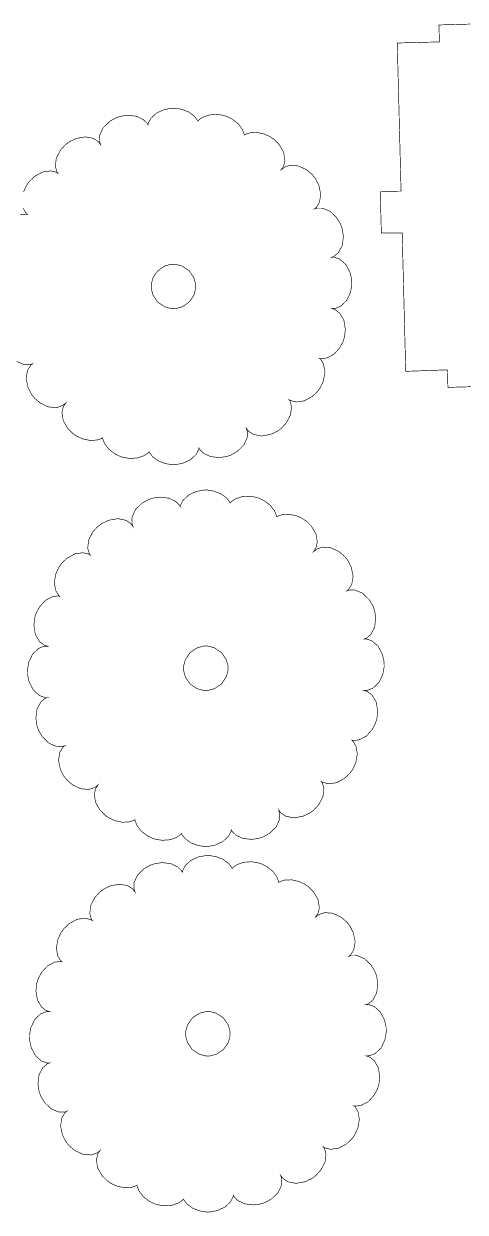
# Model space of a CAD drawing. Extents: x 0.7 to 27.4, y 1.6 to 10.2.
# Drawn here: x 7.64 to 9.51, y 1.7 to 6.72 of the extents above; entities that cross this region are included whole.
import ezdxf

# ---------------------------------------------------------------- set-up
doc = ezdxf.new("R2010")
doc.units = 0
doc.header["$MEASUREMENT"] = 0

msp = doc.modelspace()

# ---------------------------------------------------------------- linework, layer by layer
at = {"color": 0, "const_width": 0.00266}
for points in [[(9.53157, 5.18756), (9.49593, 5.18658), (9.46485, 5.18571), (9.44288, 5.18511), (9.43457, 5.18485), (9.43457, 5.18485), (9.43457, 5.18485), (9.43419, 5.19646), (9.43349, 5.2219), (9.43278, 5.2474), (9.43246, 5.25896), (9.43246, 5.25896), (9.43246, 5.25896), (9.42486, 5.25868), (9.40494, 5.25797), (9.37674, 5.25694), (9.34446, 5.25575), (9.31213, 5.25461), (9.2839, 5.25358), (9.264, 5.25288), (9.25646, 5.25256), (9.25646, 5.25256), (9.25646, 5.25256), (9.25581, 5.27772), (9.25413, 5.34403), (9.25168, 5.43772), (9.24897, 5.54514), (9.24625, 5.65256), (9.24382, 5.74625), (9.24214, 5.81256), (9.24154, 5.83768), (9.24154, 5.83768), (9.24154, 5.83768), (9.22781, 5.83757), (9.1976, 5.83729), (9.16738, 5.83703), (9.15369, 5.83686), (9.15369, 5.83686), (9.15369, 5.83686), (9.15343, 5.84446), (9.15289, 5.86436), (9.15207, 5.89253), (9.15115, 5.92481), (9.15018, 5.95708), (9.14936, 5.98525), (9.14882, 6.00515), (9.1486, 6.01269), (9.1486, 6.01269), (9.1486, 6.01269), (9.16233, 6.01297), (9.19265, 6.01351), (9.22299, 6.01411), (9.23676, 6.01432), (9.23676, 6.01432), (9.23676, 6.01432), (9.23606, 6.04124), (9.23421, 6.11219), (9.23167, 6.21246), (9.22874, 6.32742), (9.22581, 6.44243), (9.22325, 6.54269), (9.2214, 6.61367), (9.22076, 6.64051), (9.22076, 6.64051), (9.22076, 6.64051), (9.22835, 6.64074), (9.24854, 6.64122), (9.27701, 6.64199), (9.30968, 6.64279), (9.34233, 6.64361), (9.37082, 6.64437), (9.391, 6.64486), (9.39865, 6.64501), (9.39865, 6.64501), (9.39865, 6.64501), (9.39833, 6.65625), (9.39763, 6.68088), (9.39692, 6.70557), (9.39665, 6.71674), (9.39665, 6.71674), (9.39665, 6.71674), (9.40494, 6.71701), (9.42692, 6.71761), (9.45801, 6.71847), (9.49365, 6.71946), (9.52929, 6.72043)], [(7.6429, 6.01053), (7.65565, 6.03851), (7.66146, 6.04671), (7.66743, 6.05524), (7.69054, 6.07715), (7.72413, 6.09532), (7.75803, 6.09993), (7.78185, 6.09397), (7.78825, 6.08968), (7.78381, 6.09603), (7.7774, 6.11974), (7.78136, 6.15369), (7.79889, 6.18761), (7.82032, 6.21115), (7.82872, 6.21729), (7.83718, 6.22353), (7.86632, 6.23719), (7.90424, 6.24382), (7.93815, 6.23714), (7.95888, 6.22347), (7.96354, 6.21718), (7.96354, 6.21718), (7.9661, 6.21365), (7.96869, 6.21013), (7.96869, 6.21013), (7.96869, 6.21013), (7.96733, 6.21431), (7.96604, 6.21843), (7.96604, 6.21843), (7.96365, 6.22586), (7.96457, 6.25071), (7.97889, 6.28212), (8.0064, 6.30914), (8.0345, 6.32482), (8.04454, 6.32801), (8.05382, 6.33106), (8.08333, 6.3349), (8.11914, 6.33083), (8.1486, 6.31694), (8.16499, 6.30083), (8.1684, 6.29432), (8.1696, 6.30154), (8.18028, 6.32194), (8.20404, 6.34418), (8.23682, 6.3591), (8.26611, 6.36447), (8.27593, 6.36447), (8.27593, 6.36447), (8.2844, 6.36447), (8.30979, 6.36046), (8.33936, 6.34924), (8.36285, 6.33208), (8.3756, 6.31629), (8.37842, 6.31033), (8.38276, 6.31526), (8.39953, 6.32671), (8.42692, 6.33637), (8.4585, 6.33865), (8.484, 6.33524), (8.49214, 6.33279), (8.50022, 6.3304), (8.52344, 6.31917), (8.54856, 6.29986), (8.56608, 6.27669), (8.57379, 6.25786), (8.57476, 6.25136), (8.58035, 6.25483), (8.59967, 6.26101), (8.62875, 6.26243), (8.65961, 6.25558), (8.68311, 6.24496), (8.69021, 6.24024), (8.69021, 6.24024), (8.69026, 6.24024), (8.69026, 6.24024), (8.699, 6.23449), (8.7219, 6.21186), (8.74121, 6.1785), (8.74658, 6.14442), (8.74089, 6.12017), (8.73665, 6.11367), (8.73665, 6.11367), (8.73351, 6.109), (8.73042, 6.10428), (8.73042, 6.10428), (8.73042, 6.10428), (8.73486, 6.10775), (8.73931, 6.11122), (8.73931, 6.11122), (8.74544, 6.11604), (8.7691, 6.12364), (8.8035, 6.12099), (8.83826, 6.10444), (8.86268, 6.0835), (8.86919, 6.07519), (8.87565, 6.06694), (8.89008, 6.03814), (8.89774, 6.00038), (8.89199, 5.96636), (8.87885, 5.94521), (8.87278, 5.94043), (8.87278, 5.94043), (8.87099, 5.93901), (8.87099, 5.93901), (8.87099, 5.93901), (8.87315, 5.93978), (8.87315, 5.93978), (8.88043, 5.94243), (8.90533, 5.94222), (8.93713, 5.92888), (8.96496, 5.90224), (8.9815, 5.87462), (8.98508, 5.86469), (8.98861, 5.85482), (8.99322, 5.82297), (8.98861, 5.78472), (8.97244, 5.75424), (8.95335, 5.73828), (8.94601, 5.73568), (8.94601, 5.73568), (8.94417, 5.73503), (8.94417, 5.73503), (8.94417, 5.73503), (8.94612, 5.73508), (8.94612, 5.73508), (8.95389, 5.73525), (8.97743, 5.72726), (9.00342, 5.70454), (9.02143, 5.67046), (9.02849, 5.63906), (9.02869, 5.62853), (9.02892, 5.61806), (9.02333, 5.58632), (9.00689, 5.55149), (8.98193, 5.52761), (8.95876, 5.51856), (8.95101, 5.51833), (8.95101, 5.51833), (8.94314, 5.51818), (8.94314, 5.51818), (8.94314, 5.51818), (8.94689, 5.51704), (8.95068, 5.51585), (8.95068, 5.51585), (8.95806, 5.51357), (8.97786, 5.49849), (8.99528, 5.46869), (9.00157, 5.43072), (8.99826, 5.39871), (8.99517, 5.38861), (8.99219, 5.37901), (8.97771, 5.35189), (8.95275, 5.32454), (8.92324, 5.30897), (8.89974, 5.30588), (8.89242, 5.30735), (8.898, 5.30246), (8.90989, 5.2819), (8.91542, 5.24903), (8.90896, 5.21257), (8.89621, 5.18457), (8.8904, 5.17632), (8.88439, 5.16786), (8.86128, 5.14594), (8.82775, 5.12776), (8.79383, 5.1231), (8.76997, 5.12907), (8.76361, 5.13336), (8.76801, 5.12706), (8.77442, 5.10335), (8.77046, 5.06933), (8.75293, 5.03543), (8.7315, 5.01193), (8.72314, 5.00575), (8.72314, 5.00575), (8.72314, 5.00569), (8.72314, 5.00569), (8.71468, 4.99946), (8.68549, 4.98583), (8.64757, 4.97922), (8.61372, 4.98589), (8.59299, 4.99962), (8.58837, 5.00586), (8.58837, 5.00586), (8.58578, 5.00939), (8.58317, 5.01292), (8.58317, 5.01292), (8.58317, 5.01292), (8.58447, 5.00874), (8.58583, 5.00456), (8.58583, 5.00456), (8.58822, 4.99718), (8.58724, 4.97233), (8.57292, 4.94092), (8.54542, 4.91396), (8.51736, 4.89822), (8.50738, 4.89497), (8.50738, 4.89497), (8.50732, 4.89497), (8.50732, 4.89497), (8.49799, 4.89199), (8.46847, 4.88813), (8.43267, 4.89219), (8.40321, 4.90614), (8.38683, 4.92225), (8.38346, 4.92871), (8.38222, 4.92156), (8.37153, 4.90115), (8.34776, 4.87885), (8.315, 4.86393), (8.28569, 4.85851), (8.27593, 4.85851), (8.26742, 4.85851), (8.24203, 4.86257), (8.21246, 4.87381), (8.18896, 4.891), (8.17622, 4.90679), (8.17344, 4.91271), (8.16906, 4.90782), (8.15229, 4.89638), (8.12494, 4.88667), (8.09338, 4.88439), (8.06782, 4.88786), (8.05974, 4.89025), (8.0516, 4.89268), (8.02838, 4.90392), (8.00325, 4.92318), (7.98574, 4.94635), (7.97803, 4.96517), (7.97711, 4.97163), (7.97151, 4.96821), (7.95215, 4.96203), (7.92313, 4.96061), (7.89219, 4.9675), (7.86871, 4.97814), (7.86165, 4.98275), (7.85286, 4.98856), (7.82997, 5.01124), (7.81065, 5.04454), (7.80524, 5.07867), (7.81099, 5.10286), (7.81526, 5.10932), (7.81526, 5.10932), (7.81836, 5.11404), (7.82146, 5.11871), (7.82146, 5.11871), (7.82146, 5.11871), (7.817, 5.11529), (7.81256, 5.11182), (7.81256, 5.11182), (7.80643, 5.10704), (7.78276, 5.09939), (7.74832, 5.10206), (7.71354, 5.1186), (7.68913, 5.13954), (7.68267, 5.14779), (7.68267, 5.14779), (7.68267, 5.14785), (7.68267, 5.14785), (7.67617, 5.15614), (7.66174, 5.1849), (7.65408, 5.22265), (7.65983, 5.25667), (7.67296, 5.27778), (7.6791, 5.28256), (7.6791, 5.28256), (7.68088, 5.28396), (7.68088, 5.28396), (7.68088, 5.28396), (7.67876, 5.28321), (7.67876, 5.28321), (7.67144, 5.2806), (7.64654, 5.28082), (7.61469, 5.29417)], [(7.62864, 5.91411), (7.65213, 5.91715), (7.6595, 5.91569), (7.65386, 5.92063), (7.64199, 5.94119)]]:
    msp.add_lwpolyline(points, dxfattribs=at)
for points in [[(8.27593, 5.70524), (8.26676, 5.70524), (8.23942, 5.69792), (8.20964, 5.67785), (8.18951, 5.648), (8.18218, 5.62067), (8.18218, 5.61149), (8.18218, 5.60238), (8.18951, 5.57503), (8.20964, 5.54525), (8.23942, 5.52512), (8.26676, 5.51774), (8.27593, 5.51774), (8.28504, 5.51774), (8.31239, 5.52512), (8.34218, 5.54525), (8.36231, 5.57503), (8.36968, 5.60238), (8.36968, 5.61149), (8.36968, 5.62067), (8.36231, 5.648), (8.34218, 5.67785), (8.31239, 5.69792), (8.28504, 5.70524), (8.27593, 5.70524)], [(8.27593, 5.70524), (8.26676, 5.70524), (8.23942, 5.69792), (8.20964, 5.67785), (8.18951, 5.648), (8.18218, 5.62067), (8.18218, 5.61149), (8.18218, 5.60238), (8.18951, 5.57503), (8.20964, 5.54525), (8.23942, 5.52512), (8.26676, 5.51774), (8.27593, 5.51774), (8.28504, 5.51774), (8.31239, 5.52512), (8.34218, 5.54525), (8.36231, 5.57503), (8.36968, 5.60238), (8.36968, 5.61149), (8.36968, 5.62067), (8.36231, 5.648), (8.34218, 5.67785), (8.31239, 5.69792), (8.28504, 5.70524), (8.27593, 5.70524)], [(8.27593, 5.70524), (8.26676, 5.70524), (8.23942, 5.69792), (8.20964, 5.67785), (8.18951, 5.648), (8.18218, 5.62067), (8.18218, 5.61149), (8.18218, 5.60238), (8.18951, 5.57503), (8.20964, 5.54525), (8.23942, 5.52512), (8.26676, 5.51774), (8.27593, 5.51774), (8.28504, 5.51774), (8.31239, 5.52512), (8.34218, 5.54525), (8.36231, 5.57503), (8.36968, 5.60238), (8.36968, 5.61149), (8.36968, 5.62067), (8.36231, 5.648), (8.34218, 5.67785), (8.31239, 5.69792), (8.28504, 5.70524), (8.27593, 5.70524)], [(8.27593, 5.70524), (8.26676, 5.70524), (8.23942, 5.69792), (8.20964, 5.67785), (8.18951, 5.648), (8.18218, 5.62067), (8.18218, 5.61149), (8.18218, 5.60238), (8.18951, 5.57503), (8.20964, 5.54525), (8.23942, 5.52512), (8.26676, 5.51774), (8.27593, 5.51774), (8.28504, 5.51774), (8.31239, 5.52512), (8.34218, 5.54525), (8.36231, 5.57503), (8.36968, 5.60238), (8.36968, 5.61149), (8.36968, 5.62067), (8.36231, 5.648), (8.34218, 5.67785), (8.31239, 5.69792), (8.28504, 5.70524), (8.27593, 5.70524)], [(8.27593, 5.70524), (8.26676, 5.70524), (8.23942, 5.69792), (8.20964, 5.67785), (8.18951, 5.648), (8.18218, 5.62067), (8.18218, 5.61149), (8.18218, 5.60238), (8.18951, 5.57503), (8.20964, 5.54525), (8.23942, 5.52512), (8.26676, 5.51774), (8.27593, 5.51774), (8.28504, 5.51774), (8.31239, 5.52512), (8.34218, 5.54525), (8.36231, 5.57503), (8.36968, 5.60238), (8.36968, 5.61149), (8.36968, 5.62067), (8.36231, 5.648), (8.34218, 5.67785), (8.31239, 5.69792), (8.28504, 5.70524), (8.27593, 5.70524)], [(8.27593, 5.70524), (8.26676, 5.70524), (8.23942, 5.69792), (8.20964, 5.67785), (8.18951, 5.648), (8.18218, 5.62067), (8.18218, 5.61149), (8.18218, 5.60238), (8.18951, 5.57503), (8.20964, 5.54525), (8.23942, 5.52512), (8.26676, 5.51774), (8.27593, 5.51774), (8.28504, 5.51774), (8.31239, 5.52512), (8.34218, 5.54525), (8.36231, 5.57503), (8.36968, 5.60238), (8.36968, 5.61149), (8.36968, 5.62067), (8.36231, 5.648), (8.34218, 5.67785), (8.31239, 5.69792), (8.28504, 5.70524), (8.27593, 5.70524)], [(8.27593, 5.70524), (8.26676, 5.70524), (8.23942, 5.69792), (8.20964, 5.67785), (8.18951, 5.648), (8.18218, 5.62067), (8.18218, 5.61149), (8.18218, 5.60238), (8.18951, 5.57503), (8.20964, 5.54525), (8.23942, 5.52512), (8.26676, 5.51774), (8.27593, 5.51774), (8.28504, 5.51774), (8.31239, 5.52512), (8.34218, 5.54525), (8.36231, 5.57503), (8.36968, 5.60238), (8.36968, 5.61149), (8.36968, 5.62067), (8.36231, 5.648), (8.34218, 5.67785), (8.31239, 5.69792), (8.28504, 5.70524), (8.27593, 5.70524)], [(8.27593, 5.70524), (8.26676, 5.70524), (8.23942, 5.69792), (8.20964, 5.67785), (8.18951, 5.648), (8.18218, 5.62067), (8.18218, 5.61149), (8.18218, 5.60238), (8.18951, 5.57503), (8.20964, 5.54525), (8.23942, 5.52512), (8.26676, 5.51774), (8.27593, 5.51774), (8.28504, 5.51774), (8.31239, 5.52512), (8.34218, 5.54525), (8.36231, 5.57503), (8.36968, 5.60238), (8.36968, 5.61149), (8.36968, 5.62067), (8.36231, 5.648), (8.34218, 5.67785), (8.31239, 5.69792), (8.28504, 5.70524), (8.27593, 5.70524)], [(8.27593, 5.70524), (8.26676, 5.70524), (8.23942, 5.69792), (8.20964, 5.67785), (8.18951, 5.648), (8.18218, 5.62067), (8.18218, 5.61149), (8.18218, 5.60238), (8.18951, 5.57503), (8.20964, 5.54525), (8.23942, 5.52512), (8.26676, 5.51774), (8.27593, 5.51774), (8.28504, 5.51774), (8.31239, 5.52512), (8.34218, 5.54525), (8.36231, 5.57503), (8.36968, 5.60238), (8.36968, 5.61149), (8.36968, 5.62067), (8.36231, 5.648), (8.34218, 5.67785), (8.31239, 5.69792), (8.28504, 5.70524), (8.27593, 5.70524)], [(8.27593, 5.70524), (8.26676, 5.70524), (8.23942, 5.69792), (8.20964, 5.67785), (8.18951, 5.648), (8.18218, 5.62067), (8.18218, 5.61149), (8.18218, 5.60238), (8.18951, 5.57503), (8.20964, 5.54525), (8.23942, 5.52512), (8.26676, 5.51774), (8.27593, 5.51774), (8.28504, 5.51774), (8.31239, 5.52512), (8.34218, 5.54525), (8.36231, 5.57503), (8.36968, 5.60238), (8.36968, 5.61149), (8.36968, 5.62067), (8.36231, 5.648), (8.34218, 5.67785), (8.31239, 5.69792), (8.28504, 5.70524), (8.27593, 5.70524)], [(8.27593, 5.70524), (8.26676, 5.70524), (8.23942, 5.69792), (8.20964, 5.67785), (8.18951, 5.648), (8.18218, 5.62067), (8.18218, 5.61149), (8.18218, 5.60238), (8.18951, 5.57503), (8.20964, 5.54525), (8.23942, 5.52512), (8.26676, 5.51774), (8.27593, 5.51774), (8.28504, 5.51774), (8.31239, 5.52512), (8.34218, 5.54525), (8.36231, 5.57503), (8.36968, 5.60238), (8.36968, 5.61149), (8.36968, 5.62067), (8.36231, 5.648), (8.34218, 5.67779), (8.31239, 5.69792), (8.28504, 5.70524), (8.27593, 5.70524)], [(8.27593, 5.70524), (8.26676, 5.70524), (8.23942, 5.69792), (8.20964, 5.67779), (8.18951, 5.648), (8.18218, 5.62067), (8.18218, 5.61149), (8.18218, 5.60238), (8.18951, 5.57503), (8.20964, 5.54525), (8.23942, 5.52512), (8.26676, 5.51774), (8.27593, 5.51774), (8.28504, 5.51774), (8.31239, 5.52512), (8.34218, 5.54525), (8.36231, 5.57503), (8.36968, 5.60238), (8.36968, 5.61149), (8.36968, 5.62067), (8.36231, 5.648), (8.34218, 5.67779), (8.31239, 5.69792), (8.28504, 5.70524), (8.27593, 5.70524)], [(8.27593, 5.70524), (8.26676, 5.70524), (8.23942, 5.69792), (8.20964, 5.67779), (8.18951, 5.648), (8.18218, 5.62067), (8.18218, 5.61149), (8.18218, 5.60238), (8.18951, 5.57503), (8.20964, 5.54525), (8.23942, 5.52512), (8.26676, 5.51774), (8.27593, 5.51774), (8.28504, 5.51774), (8.31239, 5.52512), (8.34218, 5.54525), (8.36231, 5.57503), (8.36968, 5.60238), (8.36968, 5.61149), (8.36968, 5.62067), (8.36231, 5.648), (8.34218, 5.67779), (8.31239, 5.69792), (8.28504, 5.70524), (8.27593, 5.70524)], [(8.27593, 5.70524), (8.26676, 5.70524), (8.23942, 5.69792), (8.20964, 5.67779), (8.18951, 5.648), (8.18218, 5.62067), (8.18218, 5.61149), (8.18218, 5.60238), (8.18951, 5.57503), (8.20964, 5.54525), (8.23942, 5.52512), (8.26676, 5.51774), (8.27593, 5.51774), (8.28504, 5.51774), (8.31239, 5.52512), (8.34218, 5.54525), (8.36231, 5.57503), (8.36968, 5.60238), (8.36968, 5.61149), (8.36968, 5.62067), (8.36231, 5.648), (8.34218, 5.67779), (8.31239, 5.69792), (8.28504, 5.70524), (8.27593, 5.70524)], [(8.27593, 5.70524), (8.26676, 5.70524), (8.23942, 5.69792), (8.20964, 5.67779), (8.18951, 5.648), (8.18218, 5.62067), (8.18218, 5.61149), (8.18218, 5.60238), (8.18951, 5.57503), (8.20964, 5.54525), (8.23942, 5.52512), (8.26676, 5.51774), (8.27593, 5.51774), (8.28504, 5.51774), (8.31239, 5.52512), (8.34218, 5.54525), (8.36231, 5.57503), (8.36968, 5.60238), (8.36968, 5.61149), (8.36968, 5.62067), (8.36231, 5.648), (8.34218, 5.67779), (8.31239, 5.69792), (8.28504, 5.70524), (8.27593, 5.70524)], [(8.27593, 5.70524), (8.26676, 5.70524), (8.23942, 5.69792), (8.20964, 5.67779), (8.18951, 5.648), (8.18218, 5.62067), (8.18218, 5.61149), (8.18218, 5.60238), (8.18951, 5.57503), (8.20964, 5.54525), (8.23942, 5.52512), (8.26676, 5.51774), (8.27593, 5.51774), (8.28504, 5.51774), (8.31239, 5.52512), (8.34218, 5.54525), (8.36231, 5.57503), (8.36968, 5.60238), (8.36968, 5.61149), (8.36968, 5.62067), (8.36231, 5.648), (8.34218, 5.67779), (8.31239, 5.69792), (8.28504, 5.70524), (8.27593, 5.70524)], [(8.27593, 5.70524), (8.26676, 5.70524), (8.23942, 5.69792), (8.20964, 5.67779), (8.18951, 5.648), (8.18218, 5.62067), (8.18218, 5.61149), (8.18218, 5.60238), (8.18951, 5.57503), (8.20964, 5.54525), (8.23942, 5.52512), (8.26676, 5.51774), (8.27593, 5.51774), (8.28504, 5.51774), (8.31239, 5.52512), (8.34218, 5.54525), (8.36231, 5.57503), (8.36968, 5.60238), (8.36968, 5.61149), (8.36968, 5.62067), (8.36231, 5.648), (8.34218, 5.67779), (8.31239, 5.69792), (8.28504, 5.70524), (8.27593, 5.70524)], [(8.27593, 5.70524), (8.26676, 5.70524), (8.23942, 5.69792), (8.20964, 5.67779), (8.18951, 5.648), (8.18218, 5.62067), (8.18218, 5.61149), (8.18218, 5.60238), (8.18951, 5.57503), (8.20964, 5.54525), (8.23942, 5.52512), (8.26676, 5.51774), (8.27593, 5.51774), (8.28504, 5.51774), (8.31239, 5.52512), (8.34218, 5.54525), (8.36231, 5.57503), (8.36968, 5.60238), (8.36968, 5.61149), (8.36968, 5.62067), (8.36231, 5.648), (8.34218, 5.67779), (8.31239, 5.69792), (8.28504, 5.70524), (8.27593, 5.70524)], [(8.27593, 5.70524), (8.26676, 5.70524), (8.23942, 5.69792), (8.20964, 5.67779), (8.18951, 5.648), (8.18218, 5.62067), (8.18218, 5.61149), (8.18218, 5.60238), (8.18951, 5.57503), (8.20964, 5.54525), (8.23942, 5.52512), (8.26676, 5.51774), (8.27593, 5.51774), (8.28504, 5.51774), (8.31239, 5.52512), (8.34218, 5.54525), (8.36231, 5.57503), (8.36968, 5.60238), (8.36968, 5.61149), (8.36968, 5.62067), (8.36231, 5.648), (8.34218, 5.67779), (8.31239, 5.69792), (8.28504, 5.70524), (8.27593, 5.70524)], [(8.27593, 5.70524), (8.26676, 5.70524), (8.23942, 5.69792), (8.20964, 5.67779), (8.18951, 5.648), (8.18218, 5.62067), (8.18218, 5.61149), (8.18218, 5.60238), (8.18951, 5.57503), (8.20964, 5.54525), (8.23942, 5.52512), (8.26676, 5.51774), (8.27593, 5.51774), (8.28504, 5.51774), (8.31239, 5.52512), (8.34218, 5.54525), (8.36231, 5.57503), (8.36968, 5.60238), (8.36968, 5.61149), (8.36968, 5.62067), (8.36231, 5.648), (8.34218, 5.67779), (8.31239, 5.69792), (8.28504, 5.70524), (8.27593, 5.70524)], [(8.27593, 5.70524), (8.26676, 5.70524), (8.23942, 5.69792), (8.20964, 5.67779), (8.18951, 5.648), (8.18218, 5.62067), (8.18218, 5.61149), (8.18218, 5.60238), (8.18951, 5.57503), (8.20964, 5.54525), (8.23942, 5.52512), (8.26676, 5.51774), (8.27593, 5.51774), (8.28504, 5.51774), (8.31239, 5.52512), (8.34218, 5.54525), (8.36231, 5.57503), (8.36968, 5.60238), (8.36968, 5.61149), (8.36968, 5.62067), (8.36231, 5.648), (8.34218, 5.67779), (8.31239, 5.69792), (8.28504, 5.70524), (8.27593, 5.70524)], [(8.41254, 4.75043), (8.42101, 4.75043), (8.4464, 4.74642), (8.47597, 4.73519), (8.49946, 4.71804), (8.51221, 4.70226), (8.51503, 4.69629), (8.51938, 4.70122), (8.53614, 4.71268), (8.56353, 4.72233), (8.59511, 4.72461), (8.62061, 4.72119), (8.62875, 4.71875), (8.63683, 4.71636), (8.66004, 4.70514), (8.68517, 4.68582), (8.70269, 4.66265), (8.71039, 4.64382), (8.71137, 4.63732), (8.71696, 4.64079), (8.73628, 4.64697), (8.76535, 4.64839), (8.79622, 4.64154), (8.81972, 4.63092), (8.82682, 4.62625), (8.83556, 4.6205), (8.85846, 4.59782), (8.87776, 4.56446), (8.88319, 4.53039), (8.87744, 4.50618), (8.87321, 4.49968), (8.87321, 4.49968), (8.87011, 4.49496), (8.86703, 4.49024), (8.86703, 4.49024), (8.86703, 4.49024), (8.87147, 4.49371), (8.87592, 4.49718), (8.87592, 4.49718), (8.88206, 4.50201), (8.90571, 4.50965), (8.94011, 4.507), (8.97487, 4.49046), (8.99929, 4.46946), (9.00581, 4.46115), (9.01226, 4.4529), (9.02669, 4.4241), (9.03435, 4.38639), (9.0286, 4.35232), (9.01546, 4.33122), (9.00939, 4.32639), (9.00939, 4.32639), (9.0076, 4.32497), (9.0076, 4.32497), (9.0076, 4.32497), (9.00971, 4.32574), (9.00971, 4.32574), (9.01704, 4.3284), (9.04189, 4.32818), (9.07374, 4.31483), (9.10157, 4.28819), (9.11811, 4.26058), (9.12169, 4.25065), (9.12522, 4.24078), (9.12983, 4.20893), (9.12522, 4.17068), (9.10906, 4.14019), (9.08996, 4.12424), (9.08262, 4.12164), (9.08262, 4.12164), (9.08078, 4.12099), (9.08078, 4.12099), (9.08078, 4.12099), (9.08274, 4.12104), (9.08274, 4.12104), (9.0905, 4.12121), (9.11399, 4.11322), (9.14003, 4.0905), (9.15799, 4.05643), (9.16504, 4.02501), (9.16531, 4.01449), (9.16553, 4.00401), (9.15994, 3.97233), (9.1435, 3.93744), (9.11854, 3.91363), (9.09538, 3.90451), (9.08763, 3.90435), (9.08763, 3.90435), (9.07975, 3.90414), (9.07975, 3.90414), (9.07975, 3.90414), (9.0835, 3.903), (9.08729, 3.90181), (9.08729, 3.90181), (9.09467, 3.89953), (9.11447, 3.88444), (9.13189, 3.85465), (9.13818, 3.81668), (9.13488, 3.78467), (9.13178, 3.77458), (9.12879, 3.76497), (9.11431, 3.73785), (9.08931, 3.7105), (9.05985, 3.69493), (9.03635, 3.69185), (9.02903, 3.69331), (9.03461, 3.68842), (9.0465, 3.66786), (9.05203, 3.63499), (9.04557, 3.59853), (9.03282, 3.57053), (9.02701, 3.56228), (9.021, 3.55382), (8.99789, 3.5319), (8.96436, 3.51372), (8.93039, 3.50911), (8.90657, 3.51508), (8.90022, 3.51932), (8.90463, 3.51303), (8.91103, 3.48931), (8.90707, 3.45529), (8.88954, 3.42144), (8.86811, 3.39789), (8.85975, 3.39171), (8.85129, 3.38547), (8.8221, 3.37181), (8.78418, 3.36518), (8.75028, 3.37185), (8.72954, 3.38558), (8.72493, 3.39182), (8.72493, 3.39182), (8.72233, 3.39535), (8.71978, 3.39887), (8.71978, 3.39887), (8.71978, 3.39887), (8.72108, 3.39469), (8.72244, 3.39051), (8.72244, 3.39051), (8.72483, 3.38314), (8.72385, 3.35829), (8.70953, 3.32688), (8.68201, 3.29992), (8.65392, 3.28418), (8.64393, 3.28093), (8.6346, 3.27794), (8.60508, 3.27414), (8.56928, 3.27821), (8.53982, 3.2921), (8.52344, 3.30821), (8.52007, 3.31467), (8.51882, 3.30751), (8.50814, 3.28711), (8.48438, 3.26481), (8.45161, 3.24994), (8.42231, 3.24451), (8.41254, 3.24451), (8.40403, 3.24451), (8.37864, 3.24858), (8.34907, 3.25982), (8.32557, 3.27696), (8.31282, 3.29275), (8.31006, 3.29867), (8.30567, 3.29378), (8.2889, 3.28233), (8.2615, 3.27268), (8.22993, 3.2704), (8.20443, 3.27382), (8.19635, 3.27621), (8.18821, 3.27865), (8.16499, 3.28988), (8.13986, 3.30914), (8.12235, 3.33236), (8.11464, 3.35118), (8.11372, 3.35764), (8.10812, 3.35422), (8.08876, 3.34804), (8.05974, 3.34657), (8.02881, 3.35346), (8.00532, 3.3641), (7.99826, 3.36871), (7.98947, 3.37451), (7.96658, 3.39719), (7.94726, 3.43056), (7.94185, 3.46463), (7.9476, 3.48882), (7.95187, 3.49528), (7.95187, 3.49528), (7.95497, 3.5), (7.95806, 3.50472), (7.95806, 3.50472), (7.95806, 3.50472), (7.95361, 3.50125), (7.94917, 3.49778), (7.94917, 3.49778), (7.94303, 3.493), (7.91938, 3.48535), (7.88493, 3.48801), (7.85015, 3.50456), (7.82574, 3.52556), (7.81928, 3.53381), (7.81278, 3.5421), (7.79833, 3.57086), (7.79069, 3.60861), (7.79644, 3.64268), (7.80957, 3.66379), (7.81569, 3.66857), (7.81569, 3.66857), (7.81749, 3.66992), (7.81749, 3.66992), (7.81749, 3.66992), (7.81532, 3.66917), (7.81532, 3.66917), (7.808, 3.66656), (7.7831, 3.66678), (7.75131, 3.68012), (7.72347, 3.70682), (7.70692, 3.73443), (7.7034, 3.74431), (7.69987, 3.75424), (7.69521, 3.78608), (7.69982, 3.82433), (7.71599, 3.85482), (7.73514, 3.87071), (7.74246, 3.87332), (7.74246, 3.87332), (7.74431, 3.87397), (7.74431, 3.87397), (7.74431, 3.87397), (7.74235, 3.87392), (7.74235, 3.87392), (7.73454, 3.87375), (7.71104, 3.88178), (7.685, 3.90451), (7.66704, 3.93853), (7.66, 3.97), (7.65978, 3.98047), (7.6595, 3.991), (7.6651, 4.02268), (7.68153, 4.05751), (7.70649, 4.08138), (7.72965, 4.09044), (7.73747, 4.0906), (7.73747, 4.0906), (7.74533, 4.09076), (7.74533, 4.09076), (7.74533, 4.09076), (7.74154, 4.09196), (7.73779, 4.0931), (7.73779, 4.0931), (7.73036, 4.09543), (7.71056, 4.11051), (7.69314, 4.14031), (7.68685, 4.17833), (7.69015, 4.21035), (7.69331, 4.22038), (7.69624, 4.23004), (7.71072, 4.25717), (7.73574, 4.28444), (7.76519, 4.30007), (7.78868, 4.30317), (7.79606, 4.30165), (7.79042, 4.30658), (7.77854, 4.32715), (7.773, 4.36003), (7.77946, 4.39649), (7.79221, 4.42449), (7.79807, 4.43267), (7.80404, 4.44119), (7.82715, 4.46311), (7.86068, 4.48128), (7.89458, 4.48589), (7.91846, 4.47993), (7.92486, 4.47564), (7.92042, 4.48199), (7.91401, 4.50569), (7.91797, 4.53971), (7.93549, 4.57357), (7.95692, 4.59711), (7.96533, 4.60325), (7.97379, 4.60954), (8.00293, 4.62321), (8.04085, 4.62983), (8.07476, 4.62315), (8.09549, 4.60943), (8.10015, 4.60314), (8.10015, 4.60314), (8.10271, 4.59961), (8.10531, 4.59608), (8.10531, 4.59608), (8.10531, 4.59608), (8.10394, 4.60026), (8.10265, 4.60444), (8.10265, 4.60444), (8.10026, 4.61187), (8.10118, 4.63672), (8.1155, 4.66813), (8.14301, 4.6951), (8.17106, 4.71083), (8.1811, 4.71403), (8.1811, 4.71403), (8.18115, 4.71403), (8.18115, 4.71403), (8.19043, 4.71701), (8.21994, 4.72086), (8.25575, 4.71679), (8.28521, 4.7029), (8.3016, 4.68679), (8.30501, 4.68028), (8.30621, 4.6875), (8.31689, 4.7079), (8.34065, 4.73019), (8.37343, 4.74507), (8.40272, 4.75043), (8.41254, 4.75043)], [(8.41254, 4.09119), (8.40338, 4.09119), (8.37603, 4.08388), (8.34625, 4.06381), (8.32611, 4.03396), (8.31879, 4.00662), (8.31879, 3.99744), (8.31879, 3.98833), (8.32611, 3.96099), (8.34625, 3.93121), (8.37603, 3.91108), (8.40338, 3.90369), (8.41254, 3.90369), (8.42165, 3.90369), (8.449, 3.91108), (8.47879, 3.93121), (8.49892, 3.96099), (8.50629, 3.98833), (8.50629, 3.99744), (8.50629, 4.00662), (8.49892, 4.03396), (8.47879, 4.06381), (8.449, 4.08388), (8.42165, 4.09119), (8.41254, 4.09119)], [(8.41254, 4.09119), (8.40338, 4.09119), (8.37603, 4.08388), (8.34625, 4.06381), (8.32611, 4.03396), (8.31879, 4.00662), (8.31879, 3.99744), (8.31879, 3.98833), (8.32611, 3.96099), (8.34625, 3.93121), (8.37603, 3.91108), (8.40338, 3.90369), (8.41254, 3.90369), (8.42165, 3.90369), (8.449, 3.91108), (8.47879, 3.93121), (8.49892, 3.96099), (8.50629, 3.98833), (8.50629, 3.99744), (8.50629, 4.00662), (8.49892, 4.03396), (8.47879, 4.06381), (8.449, 4.08388), (8.42165, 4.09119), (8.41254, 4.09119)], [(8.41254, 4.09119), (8.40338, 4.09119), (8.37603, 4.08388), (8.34625, 4.06381), (8.32611, 4.03396), (8.31879, 4.00662), (8.31879, 3.99744), (8.31879, 3.98833), (8.32611, 3.96099), (8.34625, 3.93121), (8.37603, 3.91108), (8.40338, 3.90369), (8.41254, 3.90369), (8.42165, 3.90369), (8.449, 3.91108), (8.47879, 3.93121), (8.49892, 3.96099), (8.50629, 3.98833), (8.50629, 3.99744), (8.50629, 4.00662), (8.49892, 4.03396), (8.47879, 4.06381), (8.449, 4.08388), (8.42165, 4.09119), (8.41254, 4.09119)], [(8.41254, 4.09119), (8.40338, 4.09119), (8.37603, 4.08388), (8.34625, 4.06381), (8.32611, 4.03396), (8.31879, 4.00662), (8.31879, 3.99744), (8.31879, 3.98833), (8.32611, 3.96099), (8.34625, 3.93121), (8.37603, 3.91108), (8.40338, 3.90369), (8.41254, 3.90369), (8.42165, 3.90369), (8.449, 3.91108), (8.47879, 3.93121), (8.49892, 3.96099), (8.50629, 3.98833), (8.50629, 3.99744), (8.50629, 4.00662), (8.49892, 4.03396), (8.47879, 4.06381), (8.449, 4.08388), (8.42165, 4.09119), (8.41254, 4.09119)], [(8.41254, 4.09119), (8.40338, 4.09119), (8.37603, 4.08388), (8.34625, 4.06381), (8.32611, 4.03396), (8.31879, 4.00662), (8.31879, 3.99744), (8.31879, 3.98833), (8.32611, 3.96099), (8.34625, 3.93121), (8.37603, 3.91108), (8.40338, 3.90369), (8.41254, 3.90369), (8.42165, 3.90369), (8.449, 3.91108), (8.47879, 3.93121), (8.49892, 3.96099), (8.50629, 3.98833), (8.50629, 3.99744), (8.50629, 4.00662), (8.49892, 4.03396), (8.47879, 4.06381), (8.449, 4.08388), (8.42165, 4.09119), (8.41254, 4.09119)], [(8.41254, 4.09119), (8.40338, 4.09119), (8.37603, 4.08388), (8.34625, 4.06381), (8.32611, 4.03396), (8.31879, 4.00662), (8.31879, 3.99744), (8.31879, 3.98833), (8.32611, 3.96099), (8.34625, 3.93121), (8.37603, 3.91108), (8.40338, 3.90369), (8.41254, 3.90369), (8.42165, 3.90369), (8.449, 3.91108), (8.47879, 3.93121), (8.49892, 3.96099), (8.50629, 3.98833), (8.50629, 3.99744), (8.50629, 4.00662), (8.49892, 4.03396), (8.47879, 4.06381), (8.449, 4.08388), (8.42165, 4.09119), (8.41254, 4.09119)], [(8.41254, 4.09119), (8.40338, 4.09119), (8.37603, 4.08388), (8.34625, 4.06381), (8.32611, 4.03396), (8.31879, 4.00662), (8.31879, 3.99744), (8.31879, 3.98833), (8.32611, 3.96099), (8.34625, 3.93121), (8.37603, 3.91108), (8.40338, 3.90369), (8.41254, 3.90369), (8.42165, 3.90369), (8.449, 3.91108), (8.47879, 3.93121), (8.49892, 3.96099), (8.50629, 3.98833), (8.50629, 3.99744), (8.50629, 4.00662), (8.49892, 4.03396), (8.47879, 4.06381), (8.449, 4.08388), (8.42165, 4.09119), (8.41254, 4.09119)], [(8.41254, 4.09119), (8.40338, 4.09119), (8.37603, 4.08388), (8.34625, 4.06381), (8.32611, 4.03396), (8.31879, 4.00662), (8.31879, 3.99744), (8.31879, 3.98833), (8.32611, 3.96099), (8.34625, 3.93121), (8.37603, 3.91108), (8.40338, 3.90369), (8.41254, 3.90369), (8.42165, 3.90369), (8.449, 3.91108), (8.47879, 3.93121), (8.49892, 3.96099), (8.50629, 3.98833), (8.50629, 3.99744), (8.50629, 4.00662), (8.49892, 4.03396), (8.47879, 4.06381), (8.449, 4.08388), (8.42165, 4.09119), (8.41254, 4.09119)], [(8.41254, 4.09119), (8.40338, 4.09119), (8.37603, 4.08388), (8.34625, 4.06381), (8.32611, 4.03396), (8.31879, 4.00662), (8.31879, 3.99744), (8.31879, 3.98833), (8.32611, 3.96099), (8.34625, 3.93121), (8.37603, 3.91108), (8.40338, 3.90369), (8.41254, 3.90369), (8.42165, 3.90369), (8.449, 3.91108), (8.47879, 3.93121), (8.49892, 3.96099), (8.50629, 3.98833), (8.50629, 3.99744), (8.50629, 4.00662), (8.49892, 4.03396), (8.47879, 4.06381), (8.449, 4.08388), (8.42165, 4.09119), (8.41254, 4.09119)], [(8.41254, 4.09119), (8.40338, 4.09119), (8.37603, 4.08388), (8.34625, 4.06381), (8.32611, 4.03396), (8.31879, 4.00662), (8.31879, 3.99744), (8.31879, 3.98833), (8.32611, 3.96099), (8.34625, 3.93121), (8.37603, 3.91108), (8.40338, 3.90369), (8.41254, 3.90369), (8.42165, 3.90369), (8.449, 3.91108), (8.47879, 3.93121), (8.49892, 3.96099), (8.50629, 3.98833), (8.50629, 3.99744), (8.50629, 4.00662), (8.49892, 4.03396), (8.47879, 4.06381), (8.449, 4.08388), (8.42165, 4.09119), (8.41254, 4.09119)], [(8.41254, 4.09119), (8.40338, 4.09119), (8.37603, 4.08388), (8.34625, 4.06381), (8.32611, 4.03396), (8.31879, 4.00662), (8.31879, 3.99744), (8.31879, 3.98833), (8.32611, 3.96099), (8.34625, 3.93121), (8.37603, 3.91108), (8.40338, 3.90369), (8.41254, 3.90369), (8.42165, 3.90369), (8.449, 3.91108), (8.47879, 3.93121), (8.49892, 3.96099), (8.50629, 3.98833), (8.50629, 3.99744), (8.50629, 4.00662), (8.49892, 4.03396), (8.47879, 4.06381), (8.449, 4.08388), (8.42165, 4.09119), (8.41254, 4.09119)], [(8.41254, 4.09119), (8.40338, 4.09119), (8.37603, 4.08388), (8.34625, 4.06381), (8.32611, 4.03396), (8.31879, 4.00662), (8.31879, 3.99744), (8.31879, 3.98833), (8.32611, 3.96099), (8.34625, 3.93121), (8.37603, 3.91108), (8.40338, 3.90369), (8.41254, 3.90369), (8.42165, 3.90369), (8.449, 3.91108), (8.47879, 3.93121), (8.49892, 3.96099), (8.50629, 3.98833), (8.50629, 3.99744), (8.50629, 4.00662), (8.49892, 4.03396), (8.47879, 4.06381), (8.449, 4.08388), (8.42165, 4.09119), (8.41254, 4.09119)], [(8.41254, 4.09119), (8.40338, 4.09119), (8.37603, 4.08388), (8.34625, 4.06381), (8.32611, 4.03396), (8.31879, 4.00662), (8.31879, 3.99744), (8.31879, 3.98833), (8.32611, 3.96099), (8.34625, 3.93121), (8.37603, 3.91108), (8.40338, 3.90369), (8.41254, 3.90369), (8.42165, 3.90369), (8.449, 3.91108), (8.47879, 3.93121), (8.49892, 3.96099), (8.50629, 3.98833), (8.50629, 3.99744), (8.50629, 4.00662), (8.49892, 4.03396), (8.47879, 4.06381), (8.449, 4.08388), (8.42165, 4.09119), (8.41254, 4.09119)], [(8.41254, 4.09119), (8.40338, 4.09119), (8.37603, 4.08388), (8.34625, 4.06381), (8.32611, 4.03396), (8.31879, 4.00662), (8.31879, 3.99744), (8.31879, 3.98833), (8.32611, 3.96099), (8.34625, 3.93121), (8.37603, 3.91108), (8.40338, 3.90369), (8.41254, 3.90369), (8.42165, 3.90369), (8.449, 3.91108), (8.47879, 3.93121), (8.49892, 3.96099), (8.50629, 3.98833), (8.50629, 3.99744), (8.50629, 4.00662), (8.49892, 4.03396), (8.47879, 4.06381), (8.449, 4.08388), (8.42165, 4.09119), (8.41254, 4.09119)], [(8.41254, 4.09119), (8.40338, 4.09119), (8.37603, 4.08388), (8.34625, 4.06381), (8.32611, 4.03396), (8.31879, 4.00662), (8.31879, 3.99744), (8.31879, 3.98833), (8.32611, 3.96099), (8.34625, 3.93121), (8.37603, 3.91108), (8.40338, 3.90369), (8.41254, 3.90369), (8.42165, 3.90369), (8.449, 3.91108), (8.47879, 3.93121), (8.49892, 3.96099), (8.50629, 3.98833), (8.50629, 3.99744), (8.50629, 4.00662), (8.49892, 4.03396), (8.47879, 4.06381), (8.449, 4.08388), (8.42165, 4.09119), (8.41254, 4.09119)], [(8.41254, 4.09119), (8.40338, 4.09119), (8.37603, 4.08388), (8.34625, 4.06381), (8.32611, 4.03396), (8.31879, 4.00662), (8.31879, 3.99744), (8.31879, 3.98833), (8.32611, 3.96099), (8.34625, 3.93121), (8.37603, 3.91108), (8.40338, 3.90369), (8.41254, 3.90369), (8.42165, 3.90369), (8.449, 3.91108), (8.47879, 3.93121), (8.49892, 3.96099), (8.50629, 3.98833), (8.50629, 3.99744), (8.50629, 4.00662), (8.49892, 4.03396), (8.47879, 4.06381), (8.449, 4.08388), (8.42165, 4.09119), (8.41254, 4.09119)], [(8.41254, 4.09119), (8.40338, 4.09119), (8.37603, 4.08388), (8.34625, 4.06381), (8.32611, 4.03396), (8.31879, 4.00662), (8.31879, 3.99744), (8.31879, 3.98833), (8.32611, 3.96099), (8.34625, 3.93121), (8.37603, 3.91108), (8.40338, 3.90369), (8.41254, 3.90369), (8.42165, 3.90369), (8.449, 3.91108), (8.47879, 3.93121), (8.49892, 3.96099), (8.50629, 3.98833), (8.50629, 3.99744), (8.50629, 4.00662), (8.49892, 4.03396), (8.47879, 4.06381), (8.449, 4.08388), (8.42165, 4.09119), (8.41254, 4.09119)], [(8.41254, 4.09119), (8.40338, 4.09119), (8.37603, 4.08388), (8.34625, 4.06381), (8.32611, 4.03396), (8.31879, 4.00662), (8.31879, 3.99744), (8.31879, 3.98833), (8.32611, 3.96099), (8.34625, 3.93121), (8.37603, 3.91108), (8.40338, 3.90369), (8.41254, 3.90369), (8.42165, 3.90369), (8.449, 3.91108), (8.47879, 3.93121), (8.49892, 3.96099), (8.50629, 3.98833), (8.50629, 3.99744), (8.50629, 4.00662), (8.49892, 4.03396), (8.47879, 4.06381), (8.449, 4.08388), (8.42165, 4.09119), (8.41254, 4.09119)], [(8.41254, 4.09119), (8.40338, 4.09119), (8.37603, 4.08388), (8.34625, 4.06381), (8.32611, 4.03396), (8.31879, 4.00662), (8.31879, 3.99744), (8.31879, 3.98833), (8.32611, 3.96099), (8.34625, 3.93121), (8.37603, 3.91108), (8.40338, 3.90369), (8.41254, 3.90369), (8.42165, 3.90369), (8.449, 3.91108), (8.47879, 3.93121), (8.49892, 3.96099), (8.50629, 3.98833), (8.50629, 3.99744), (8.50629, 4.00662), (8.49892, 4.03396), (8.47879, 4.06381), (8.449, 4.08388), (8.42165, 4.09119), (8.41254, 4.09119)], [(8.41254, 4.09119), (8.40338, 4.09119), (8.37603, 4.08388), (8.34625, 4.06381), (8.32611, 4.03396), (8.31879, 4.00662), (8.31879, 3.99744), (8.31879, 3.98833), (8.32611, 3.96099), (8.34625, 3.93121), (8.37603, 3.91108), (8.40338, 3.90369), (8.41254, 3.90369), (8.42165, 3.90369), (8.449, 3.91108), (8.47879, 3.93121), (8.49892, 3.96099), (8.50629, 3.98833), (8.50629, 3.99744), (8.50629, 4.00662), (8.49892, 4.03396), (8.47879, 4.06381), (8.449, 4.08388), (8.42165, 4.09119), (8.41254, 4.09119)], [(8.41254, 4.09119), (8.40338, 4.09119), (8.37603, 4.08388), (8.34625, 4.06381), (8.32611, 4.03396), (8.31879, 4.00662), (8.31879, 3.99744), (8.31879, 3.98833), (8.32611, 3.96099), (8.34625, 3.93121), (8.37603, 3.91108), (8.40338, 3.90369), (8.41254, 3.90369), (8.42165, 3.90369), (8.449, 3.91108), (8.47879, 3.93121), (8.49892, 3.96099), (8.50629, 3.98833), (8.50629, 3.99744), (8.50629, 4.00662), (8.49892, 4.03396), (8.47879, 4.06381), (8.449, 4.08388), (8.42165, 4.09119), (8.41254, 4.09119)], [(8.42122, 3.20551), (8.42969, 3.20551), (8.45508, 3.2015), (8.48465, 3.19026), (8.50814, 3.17312), (8.52089, 3.15733), (8.52371, 3.15136), (8.52806, 3.15631), (8.54482, 3.16775), (8.57221, 3.1774), (8.60379, 3.17969), (8.62929, 3.17622), (8.63743, 3.17378), (8.63743, 3.17378), (8.63743, 3.17383), (8.63743, 3.17383), (8.64551, 3.17144), (8.66872, 3.16021), (8.69385, 3.1409), (8.71137, 3.11774), (8.71907, 3.0989), (8.72006, 3.09239), (8.72564, 3.09586), (8.74496, 3.10206), (8.77403, 3.10346), (8.8049, 3.09663), (8.8284, 3.08599), (8.8355, 3.08128), (8.8355, 3.08128), (8.83556, 3.08128), (8.83556, 3.08128), (8.84429, 3.07553), (8.86719, 3.0529), (8.8865, 3.01953), (8.89188, 2.98546), (8.88618, 2.96121), (8.88194, 2.95469), (8.88194, 2.95469), (8.87879, 2.95003), (8.87571, 2.94532), (8.87571, 2.94532), (8.87571, 2.94532), (8.88015, 2.94879), (8.8846, 2.95226), (8.8846, 2.95226), (8.89074, 2.95708), (8.91439, 2.96468), (8.94879, 2.96203), (8.98356, 2.94547), (9.00797, 2.92453), (9.01449, 2.91624), (9.02094, 2.90799), (9.03538, 2.87918), (9.04303, 2.84142), (9.03728, 2.8074), (9.02414, 2.78624), (9.01807, 2.78147), (9.01807, 2.78147), (9.01628, 2.78006), (9.01628, 2.78006), (9.01628, 2.78006), (9.01844, 2.78082), (9.01844, 2.78082), (9.02576, 2.78342), (9.05063, 2.78326), (9.08242, 2.76992), (9.11025, 2.74322), (9.12679, 2.71565), (9.13038, 2.70574), (9.1339, 2.69586), (9.13851, 2.66401), (9.1339, 2.62576), (9.11774, 2.59526), (9.09864, 2.57932), (9.09131, 2.57671), (9.09131, 2.57671), (9.08946, 2.57607), (9.08946, 2.57607), (9.08946, 2.57607), (9.09142, 2.57607), (9.09142, 2.57607), (9.09918, 2.57628), (9.12272, 2.56825), (9.14871, 2.54557), (9.16672, 2.5115), (9.17378, 2.48008), (9.17399, 2.46957), (9.17421, 2.4591), (9.16862, 2.42736), (9.15218, 2.39253), (9.12722, 2.36865), (9.10406, 2.3596), (9.09631, 2.35938), (9.09631, 2.35938), (9.08843, 2.35921), (9.08843, 2.35921), (9.08843, 2.35921), (9.09218, 2.35807), (9.09597, 2.35688), (9.09597, 2.35688), (9.10335, 2.3546), (9.12315, 2.33951), (9.14057, 2.30974), (9.14686, 2.27175), (9.14356, 2.23975), (9.14046, 2.22965), (9.13747, 2.22006), (9.12299, 2.19293), (9.09804, 2.16558), (9.06853, 2.15001), (9.04503, 2.14686), (9.03771, 2.14833), (9.04329, 2.14344), (9.05518, 2.12289), (9.06071, 2.09), (9.05425, 2.0536), (9.0415, 2.02561), (9.03569, 2.01736), (9.02968, 2.0089), (9.00657, 1.98699), (8.97304, 1.96875), (8.93913, 1.96414), (8.91525, 1.97011), (8.9089, 1.97433), (8.91331, 1.96804), (8.91971, 1.94433), (8.91575, 1.91037), (8.89822, 1.87646), (8.87679, 1.85292), (8.86843, 1.84674), (8.85997, 1.8405), (8.83078, 1.82688), (8.79286, 1.82026), (8.759, 1.82693), (8.73828, 1.84065), (8.73367, 1.8469), (8.73367, 1.8469), (8.73107, 1.85042), (8.72846, 1.85389), (8.72846, 1.85389), (8.72846, 1.85389), (8.72976, 1.84978), (8.73112, 1.8456), (8.73112, 1.8456), (8.73351, 1.83822), (8.73253, 1.81338), (8.71821, 1.78196), (8.69069, 1.75499), (8.66265, 1.73926), (8.65267, 1.736), (8.65267, 1.736), (8.65261, 1.736), (8.65261, 1.736), (8.64328, 1.73301), (8.61376, 1.72917), (8.57796, 1.73324), (8.5485, 1.74718), (8.53212, 1.76329), (8.52875, 1.76975), (8.5275, 1.76258), (8.51682, 1.74219), (8.49306, 1.71989), (8.46029, 1.70497), (8.43099, 1.69954), (8.42122, 1.69954), (8.41271, 1.69954), (8.38732, 1.70361), (8.35775, 1.71485), (8.33425, 1.73204), (8.3215, 1.74783), (8.31874, 1.75375), (8.31435, 1.74886), (8.29758, 1.73742), (8.27024, 1.72771), (8.23867, 1.72542), (8.21311, 1.72889), (8.20503, 1.73128), (8.19689, 1.73372), (8.17367, 1.7449), (8.14854, 1.76421), (8.13103, 1.78737), (8.12332, 1.80621), (8.1224, 1.81267), (8.11681, 1.80925), (8.09744, 1.80306), (8.06842, 1.80165), (8.03749, 1.80854), (8.014, 1.81917), (8.00694, 1.82379), (7.99815, 1.82958), (7.97526, 1.85226), (7.95594, 1.88558), (7.95053, 1.91971), (7.95628, 1.9439), (7.96056, 1.95036), (7.96056, 1.95036), (7.96365, 1.95508), (7.96674, 1.95975), (7.96674, 1.95975), (7.96674, 1.95975), (7.96229, 1.95628), (7.95785, 1.95281), (7.95785, 1.95281), (7.95171, 1.94803), (7.92806, 1.94043), (7.89361, 1.94308), (7.85883, 1.95964), (7.83442, 1.98058), (7.82796, 1.98882), (7.82146, 1.99713), (7.80701, 2.02593), (7.79937, 2.06369), (7.80512, 2.09771), (7.81825, 2.11882), (7.82437, 2.12358), (7.82437, 2.12358), (7.82617, 2.125), (7.82617, 2.125), (7.82617, 2.125), (7.82406, 2.12424), (7.82406, 2.12424), (7.81674, 2.12164), (7.79183, 2.12185), (7.75999, 2.13519), (7.73215, 2.16189), (7.7156, 2.18946), (7.71208, 2.19933), (7.70856, 2.20925), (7.70389, 2.2411), (7.7085, 2.27935), (7.72467, 2.3099), (7.74382, 2.32579), (7.75114, 2.3284), (7.75114, 2.3284), (7.75299, 2.329), (7.75299, 2.329), (7.75299, 2.329), (7.75103, 2.329), (7.75103, 2.329), (7.74322, 2.32883), (7.71972, 2.33686), (7.69368, 2.35954), (7.67572, 2.39361), (7.66868, 2.42503), (7.66846, 2.43549), (7.66818, 2.44601), (7.67378, 2.47775), (7.69021, 2.51258), (7.71517, 2.53646), (7.73833, 2.54551), (7.74615, 2.54568), (7.74615, 2.54568), (7.75401, 2.54585), (7.75401, 2.54585), (7.75401, 2.54585), (7.75022, 2.54704), (7.74647, 2.54818), (7.74647, 2.54818), (7.73904, 2.55051), (7.71924, 2.5656), (7.70182, 2.59538), (7.69553, 2.63336), (7.69883, 2.66536), (7.70199, 2.6754), (7.70492, 2.68506), (7.7194, 2.71218), (7.74442, 2.73953), (7.77393, 2.75515), (7.79742, 2.75819), (7.80479, 2.75672), (7.79915, 2.76167), (7.78728, 2.78222), (7.78174, 2.81511), (7.78819, 2.85157), (7.80094, 2.87956), (7.80675, 2.88775), (7.81272, 2.89626), (7.83583, 2.91818), (7.86942, 2.93636), (7.90332, 2.94097), (7.92714, 2.935), (7.93354, 2.93072), (7.9291, 2.93707), (7.92269, 2.96078), (7.92665, 2.99474), (7.94417, 3.02865), (7.9656, 3.05219), (7.97401, 3.05832), (7.98247, 3.06456), (8.01161, 3.07824), (8.04953, 3.08485), (8.08344, 3.07818), (8.10417, 3.06446), (8.10883, 3.05817), (8.10883, 3.05817), (8.11139, 3.05469), (8.11399, 3.05117), (8.11399, 3.05117), (8.11399, 3.05117), (8.11263, 3.05533), (8.11133, 3.05946), (8.11133, 3.05946), (8.10894, 3.06689), (8.10986, 3.09174), (8.12418, 3.12315), (8.15169, 3.15018), (8.17979, 3.16585), (8.18983, 3.16906), (8.19911, 3.1721), (8.22863, 3.17594), (8.26443, 3.17188), (8.29389, 3.15799), (8.31028, 3.14187), (8.31369, 3.13536), (8.31489, 3.14258), (8.32557, 3.16297), (8.34933, 3.18522), (8.38211, 3.20014), (8.4114, 3.20551), (8.42122, 3.20551)], [(8.42122, 2.54628), (8.41206, 2.54628), (8.38471, 2.53896), (8.35493, 2.51882), (8.33479, 2.48904), (8.32747, 2.46169), (8.32747, 2.45253), (8.32747, 2.44342), (8.33479, 2.41607), (8.35493, 2.38629), (8.38471, 2.36615), (8.41206, 2.35878), (8.42122, 2.35878), (8.43033, 2.35878), (8.45768, 2.36615), (8.48747, 2.38629), (8.5076, 2.41607), (8.51497, 2.44342), (8.51497, 2.45253), (8.51497, 2.46169), (8.5076, 2.48904), (8.48747, 2.51882), (8.45768, 2.53896), (8.43033, 2.54628), (8.42122, 2.54628)], [(8.42122, 2.54628), (8.41206, 2.54628), (8.38471, 2.53896), (8.35493, 2.51882), (8.33479, 2.48904), (8.32747, 2.46169), (8.32747, 2.45253), (8.32747, 2.44342), (8.33479, 2.41607), (8.35493, 2.38629), (8.38471, 2.36615), (8.41206, 2.35878), (8.42122, 2.35878), (8.43033, 2.35878), (8.45768, 2.36615), (8.48747, 2.38629), (8.5076, 2.41607), (8.51497, 2.44342), (8.51497, 2.45253), (8.51497, 2.46169), (8.5076, 2.48904), (8.48747, 2.51882), (8.45768, 2.53896), (8.43033, 2.54628), (8.42122, 2.54628)], [(8.42122, 2.54628), (8.41206, 2.54628), (8.38471, 2.53896), (8.35493, 2.51882), (8.33479, 2.48904), (8.32747, 2.46169), (8.32747, 2.45253), (8.32747, 2.44342), (8.33479, 2.41607), (8.35493, 2.38629), (8.38471, 2.36615), (8.41206, 2.35878), (8.42122, 2.35878), (8.43033, 2.35878), (8.45768, 2.36615), (8.48747, 2.38629), (8.5076, 2.41607), (8.51497, 2.44342), (8.51497, 2.45253), (8.51497, 2.46169), (8.5076, 2.48904), (8.48747, 2.51882), (8.45768, 2.53896), (8.43033, 2.54628), (8.42122, 2.54628)], [(8.42122, 2.54628), (8.41206, 2.54628), (8.38471, 2.53896), (8.35493, 2.51882), (8.33479, 2.48904), (8.32747, 2.46169), (8.32747, 2.45253), (8.32747, 2.44342), (8.33479, 2.41607), (8.35493, 2.38629), (8.38471, 2.36615), (8.41206, 2.35878), (8.42122, 2.35878), (8.43033, 2.35878), (8.45768, 2.36615), (8.48747, 2.38629), (8.5076, 2.41607), (8.51497, 2.44342), (8.51497, 2.45253), (8.51497, 2.46169), (8.5076, 2.48904), (8.48747, 2.51882), (8.45768, 2.53896), (8.43033, 2.54628), (8.42122, 2.54628)], [(8.42122, 2.54628), (8.41206, 2.54628), (8.38471, 2.53896), (8.35493, 2.51882), (8.33479, 2.48904), (8.32747, 2.46169), (8.32747, 2.45253), (8.32747, 2.44342), (8.33479, 2.41607), (8.35493, 2.38629), (8.38471, 2.36615), (8.41206, 2.35878), (8.42122, 2.35878), (8.43033, 2.35878), (8.45768, 2.36615), (8.48747, 2.38629), (8.5076, 2.41607), (8.51497, 2.44342), (8.51497, 2.45253), (8.51497, 2.46169), (8.5076, 2.48904), (8.48747, 2.51882), (8.45768, 2.53896), (8.43033, 2.54628), (8.42122, 2.54628)], [(8.42122, 2.54628), (8.41206, 2.54628), (8.38471, 2.53896), (8.35493, 2.51882), (8.33479, 2.48904), (8.32747, 2.46169), (8.32747, 2.45253), (8.32747, 2.44342), (8.33479, 2.41607), (8.35493, 2.38629), (8.38471, 2.36615), (8.41206, 2.35878), (8.42122, 2.35878), (8.43033, 2.35878), (8.45768, 2.36615), (8.48747, 2.38629), (8.5076, 2.41607), (8.51497, 2.44342), (8.51497, 2.45253), (8.51497, 2.46169), (8.5076, 2.48904), (8.48747, 2.51882), (8.45768, 2.53896), (8.43033, 2.54628), (8.42122, 2.54628)], [(8.42122, 2.54628), (8.41206, 2.54628), (8.38471, 2.53896), (8.35493, 2.51882), (8.33479, 2.48904), (8.32747, 2.46169), (8.32747, 2.45253), (8.32747, 2.44342), (8.33479, 2.41607), (8.35493, 2.38629), (8.38471, 2.36615), (8.41206, 2.35878), (8.42122, 2.35878), (8.43033, 2.35878), (8.45768, 2.36615), (8.48747, 2.38629), (8.5076, 2.41607), (8.51497, 2.44342), (8.51497, 2.45253), (8.51497, 2.46169), (8.5076, 2.48904), (8.48747, 2.51882), (8.45768, 2.53896), (8.43033, 2.54628), (8.42122, 2.54628)], [(8.42122, 2.54628), (8.41206, 2.54628), (8.38471, 2.53896), (8.35493, 2.51882), (8.33479, 2.48904), (8.32747, 2.46169), (8.32747, 2.45253), (8.32747, 2.44342), (8.33479, 2.41607), (8.35493, 2.38629), (8.38471, 2.36615), (8.41206, 2.35878), (8.42122, 2.35878), (8.43033, 2.35878), (8.45768, 2.36615), (8.48747, 2.38629), (8.5076, 2.41607), (8.51497, 2.44342), (8.51497, 2.45253), (8.51497, 2.46169), (8.5076, 2.48904), (8.48747, 2.51882), (8.45768, 2.53896), (8.43033, 2.54628), (8.42122, 2.54628)], [(8.42122, 2.54628), (8.41206, 2.54628), (8.38471, 2.53896), (8.35493, 2.51882), (8.33479, 2.48904), (8.32747, 2.46169), (8.32747, 2.45253), (8.32747, 2.44342), (8.33479, 2.41607), (8.35493, 2.38629), (8.38471, 2.36615), (8.41206, 2.35878), (8.42122, 2.35878), (8.43033, 2.35878), (8.45768, 2.36615), (8.48747, 2.38629), (8.5076, 2.41607), (8.51497, 2.44342), (8.51497, 2.45253), (8.51497, 2.46169), (8.5076, 2.48904), (8.48747, 2.51882), (8.45768, 2.53896), (8.43033, 2.54628), (8.42122, 2.54628)], [(8.42122, 2.54628), (8.41206, 2.54628), (8.38471, 2.53896), (8.35493, 2.51882), (8.33479, 2.48904), (8.32747, 2.46169), (8.32747, 2.45253), (8.32747, 2.44342), (8.33479, 2.41607), (8.35493, 2.38629), (8.38471, 2.36615), (8.41206, 2.35878), (8.42122, 2.35878), (8.43033, 2.35878), (8.45768, 2.36615), (8.48747, 2.38629), (8.5076, 2.41607), (8.51497, 2.44342), (8.51497, 2.45253), (8.51497, 2.46169), (8.5076, 2.48904), (8.48747, 2.51882), (8.45768, 2.53896), (8.43033, 2.54628), (8.42122, 2.54628)], [(8.42122, 2.54628), (8.41206, 2.54628), (8.38471, 2.53896), (8.35493, 2.51882), (8.33479, 2.48904), (8.32747, 2.46169), (8.32747, 2.45253), (8.32747, 2.44342), (8.33479, 2.41607), (8.35493, 2.38629), (8.38471, 2.36615), (8.41206, 2.35878), (8.42122, 2.35878), (8.43033, 2.35878), (8.45768, 2.36615), (8.48747, 2.38629), (8.5076, 2.41607), (8.51497, 2.44342), (8.51497, 2.45253), (8.51497, 2.46169), (8.5076, 2.48904), (8.48747, 2.51882), (8.45768, 2.53896), (8.43033, 2.54628), (8.42122, 2.54628)], [(8.42122, 2.54628), (8.41206, 2.54628), (8.38471, 2.53896), (8.35493, 2.51882), (8.33479, 2.48904), (8.32747, 2.46169), (8.32747, 2.45253), (8.32747, 2.44342), (8.33479, 2.41607), (8.35493, 2.38629), (8.38471, 2.36615), (8.41206, 2.35878), (8.42122, 2.35878), (8.43033, 2.35878), (8.45768, 2.36615), (8.48747, 2.38629), (8.5076, 2.41607), (8.51497, 2.44342), (8.51497, 2.45253), (8.51497, 2.46169), (8.5076, 2.48904), (8.48747, 2.51882), (8.45768, 2.53896), (8.43033, 2.54628), (8.42122, 2.54628)], [(8.42122, 2.54628), (8.41206, 2.54628), (8.38471, 2.53896), (8.35493, 2.51882), (8.33479, 2.48904), (8.32747, 2.46169), (8.32747, 2.45253), (8.32747, 2.44342), (8.33479, 2.41607), (8.35493, 2.38629), (8.38471, 2.36615), (8.41206, 2.35878), (8.42122, 2.35878), (8.43033, 2.35878), (8.45768, 2.36615), (8.48747, 2.38629), (8.5076, 2.41607), (8.51497, 2.44342), (8.51497, 2.45253), (8.51497, 2.46169), (8.5076, 2.48904), (8.48747, 2.51882), (8.45768, 2.53896), (8.43033, 2.54628), (8.42122, 2.54628)], [(8.42122, 2.54628), (8.41206, 2.54628), (8.38471, 2.53896), (8.35493, 2.51882), (8.33479, 2.48904), (8.32747, 2.46169), (8.32747, 2.45253), (8.32747, 2.44342), (8.33479, 2.41607), (8.35493, 2.38629), (8.38471, 2.36615), (8.41206, 2.35878), (8.42122, 2.35878), (8.43033, 2.35878), (8.45768, 2.36615), (8.48747, 2.38629), (8.5076, 2.41607), (8.51497, 2.44342), (8.51497, 2.45253), (8.51497, 2.46169), (8.5076, 2.48904), (8.48747, 2.51882), (8.45768, 2.53896), (8.43033, 2.54628), (8.42122, 2.54628)], [(8.42122, 2.54628), (8.41206, 2.54628), (8.38471, 2.53896), (8.35493, 2.51882), (8.33479, 2.48904), (8.32747, 2.46169), (8.32747, 2.45253), (8.32747, 2.44342), (8.33479, 2.41607), (8.35493, 2.38629), (8.38471, 2.36615), (8.41206, 2.35878), (8.42122, 2.35878), (8.43033, 2.35878), (8.45768, 2.36615), (8.48747, 2.38629), (8.5076, 2.41607), (8.51497, 2.44342), (8.51497, 2.45253), (8.51497, 2.46169), (8.5076, 2.48904), (8.48747, 2.51882), (8.45768, 2.53896), (8.43033, 2.54628), (8.42122, 2.54628)], [(8.42122, 2.54628), (8.41206, 2.54628), (8.38471, 2.53896), (8.35493, 2.51882), (8.33479, 2.48904), (8.32747, 2.46169), (8.32747, 2.45253), (8.32747, 2.44342), (8.33479, 2.41607), (8.35493, 2.38629), (8.38471, 2.36615), (8.41206, 2.35878), (8.42122, 2.35878), (8.43033, 2.35878), (8.45768, 2.36615), (8.48747, 2.38629), (8.5076, 2.41607), (8.51497, 2.44342), (8.51497, 2.45253), (8.51497, 2.46169), (8.5076, 2.48904), (8.48747, 2.51882), (8.45768, 2.53896), (8.43033, 2.54628), (8.42122, 2.54628)], [(8.42122, 2.54628), (8.41206, 2.54628), (8.38471, 2.53896), (8.35493, 2.51882), (8.33479, 2.48904), (8.32747, 2.46169), (8.32747, 2.45253), (8.32747, 2.44342), (8.33479, 2.41607), (8.35493, 2.38629), (8.38471, 2.36615), (8.41206, 2.35878), (8.42122, 2.35878), (8.43033, 2.35878), (8.45768, 2.36615), (8.48747, 2.38629), (8.5076, 2.41607), (8.51497, 2.44342), (8.51497, 2.45253), (8.51497, 2.46169), (8.5076, 2.48904), (8.48747, 2.51882), (8.45768, 2.53896), (8.43033, 2.54628), (8.42122, 2.54628)], [(8.42122, 2.54628), (8.41206, 2.54628), (8.38471, 2.53896), (8.35493, 2.51882), (8.33479, 2.48904), (8.32747, 2.46169), (8.32747, 2.45253), (8.32747, 2.44342), (8.33479, 2.41607), (8.35493, 2.38629), (8.38471, 2.36615), (8.41206, 2.35878), (8.42122, 2.35878), (8.43033, 2.35878), (8.45768, 2.36615), (8.48747, 2.38629), (8.5076, 2.41607), (8.51497, 2.44342), (8.51497, 2.45253), (8.51497, 2.46169), (8.5076, 2.48904), (8.48747, 2.51882), (8.45768, 2.53896), (8.43033, 2.54628), (8.42122, 2.54628)], [(8.42122, 2.54628), (8.41206, 2.54628), (8.38471, 2.53896), (8.35493, 2.51882), (8.33479, 2.48904), (8.32747, 2.46169), (8.32747, 2.45253), (8.32747, 2.44342), (8.33479, 2.41607), (8.35493, 2.38629), (8.38471, 2.36615), (8.41206, 2.35878), (8.42122, 2.35878), (8.43033, 2.35878), (8.45768, 2.36615), (8.48747, 2.38629), (8.5076, 2.41607), (8.51497, 2.44342), (8.51497, 2.45253), (8.51497, 2.46169), (8.5076, 2.48904), (8.48747, 2.51882), (8.45768, 2.53896), (8.43033, 2.54628), (8.42122, 2.54628)], [(8.42122, 2.54628), (8.41206, 2.54628), (8.38471, 2.53896), (8.35493, 2.51882), (8.33479, 2.48904), (8.32747, 2.46169), (8.32747, 2.45253), (8.32747, 2.44342), (8.33479, 2.41607), (8.35493, 2.38629), (8.38471, 2.36615), (8.41206, 2.35878), (8.42122, 2.35878), (8.43033, 2.35878), (8.45768, 2.36615), (8.48747, 2.38629), (8.5076, 2.41607), (8.51497, 2.44342), (8.51497, 2.45253), (8.51497, 2.46169), (8.5076, 2.48904), (8.48747, 2.51882), (8.45768, 2.53896), (8.43033, 2.54628), (8.42122, 2.54628)], [(8.42122, 2.54628), (8.41206, 2.54628), (8.38471, 2.53896), (8.35493, 2.51882), (8.33479, 2.48904), (8.32747, 2.46169), (8.32747, 2.45253), (8.32747, 2.44342), (8.33479, 2.41607), (8.35493, 2.38629), (8.38471, 2.36615), (8.41206, 2.35878), (8.42122, 2.35878), (8.43033, 2.35878), (8.45768, 2.36615), (8.48747, 2.38629), (8.5076, 2.41607), (8.51497, 2.44342), (8.51497, 2.45253), (8.51497, 2.46169), (8.5076, 2.48904), (8.48747, 2.51882), (8.45768, 2.53896), (8.43033, 2.54628), (8.42122, 2.54628)]]:
    msp.add_lwpolyline(points, close=True, dxfattribs=at)

doc.saveas('drawing.dxf')
